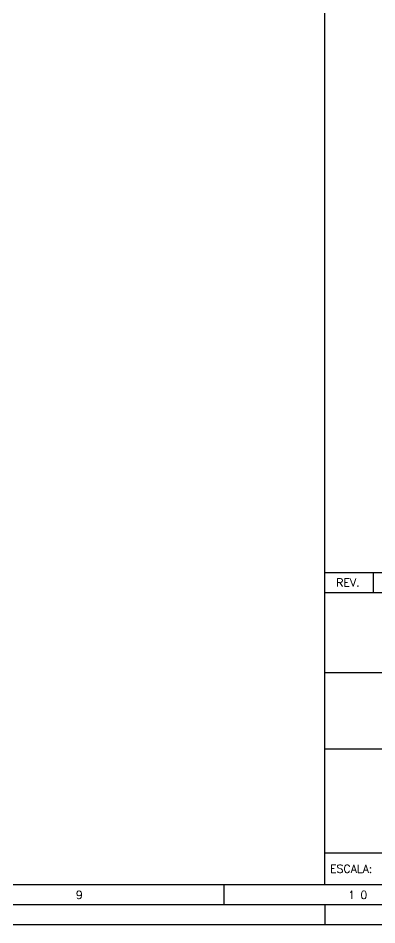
# Model space of a CAD drawing. Header units: millimetres. Extents: x 8 to 428, y 11 to 308.
# Drawn here: x 294.9 to 339.6, y 10.9 to 124 of the extents above; entities that cross this region are included whole.
import ezdxf

# ---------------------------------------------------------------- set-up
doc = ezdxf.new("R2010")
doc.units = ezdxf.units.MM
doc.layers.add('CAJETIN', color=1, linetype='Continuous')
doc.layers.add('FORMATO', color=7, linetype='Continuous')
doc.styles.add('PY', font='ROMANS.shx')

# ---------------------------------------------------------------- blocks, each defined once
blk = doc.blocks.new('MARCO-A1')
at = {"layer": 'FORMATO', "color": 5}
blk.add_line((625.75, 10), (625.75, 5), dxfattribs=at)
at = {"layer": 'FORMATO', "color": 1, "linetype": 'Continuous'}
blk.add_line((651, 5), (651, 0), dxfattribs=at)
at = {"layer": 'FORMATO', "color": 1}
blk.add_lwpolyline([(0, 594), (841, 594), (841, 0), (0, 0)], close=True, dxfattribs=at)
at = {"layer": 'FORMATO', "color": 5}
blk.add_lwpolyline([(5, 589), (836, 589), (836, 5), (5, 5)], close=True, dxfattribs=at)
at = {"layer": 'FORMATO', "color": 8, "linetype": 'Continuous'}
blk.add_lwpolyline([(10, 584), (831, 584), (831, 10), (10, 10)], close=True, dxfattribs=at)
at = {"layer": 'FORMATO', "color": 1, "style": 'PY'}
for s, p in [('9', (588.85, 6.5)), ('1 0', (656.77, 6.5))]:
    blk.add_text(s, height=2, dxfattribs=at).set_placement(p)

msp = doc.modelspace()

# ---------------------------------------------------------------- linework, layer by layer
at = {"layer": 'CAJETIN', "color": 8, "linetype": 'Continuous'}
for p, q in [((333.14, 15.85), (333.14, 302.51)), ((333.14, 15.85), (333.14, 58.46)), ((333.14, 15.85), (333.14, 58.46)), ((333.14, 52.3), (423.04, 52.3)), ((333.14, 42.32), (395.57, 42.32)), ((333.14, 32.83), (423.04, 32.83)), ((333.14, 19.84), (423.04, 19.84)), ((333.14, 19.84), (423.04, 19.84))]:
    msp.add_line(p, q, dxfattribs=at)
at = {"layer": 'CAJETIN', "color": 5}
for p, q in [((333.14, 54.8), (423.04, 54.8)), ((339.14, 54.8), (339.14, 52.3))]:
    msp.add_line(p, q, dxfattribs=at)

# ---------------------------------------------------------------- block references
at = {"xscale": 0.499409123998651, "yscale": 0.499409123998651, "zscale": 0.499409123998651}
msp.add_blockref('MARCO-A1', (8.03, 10.85), dxfattribs=at)

# ---------------------------------------------------------------- texts
at = {"layer": 'CAJETIN', "color": 1, "style": 'PY'}
msp.add_text('REV.', height=0.999, dxfattribs=at).set_placement((334.54, 53.05))
at = {"layer": 'FORMATO', "color": 1, "style": 'PY'}
msp.add_text('ESCALA:', height=0.999, dxfattribs=at).set_placement((333.78, 17.35))

doc.saveas('drawing.dxf')
